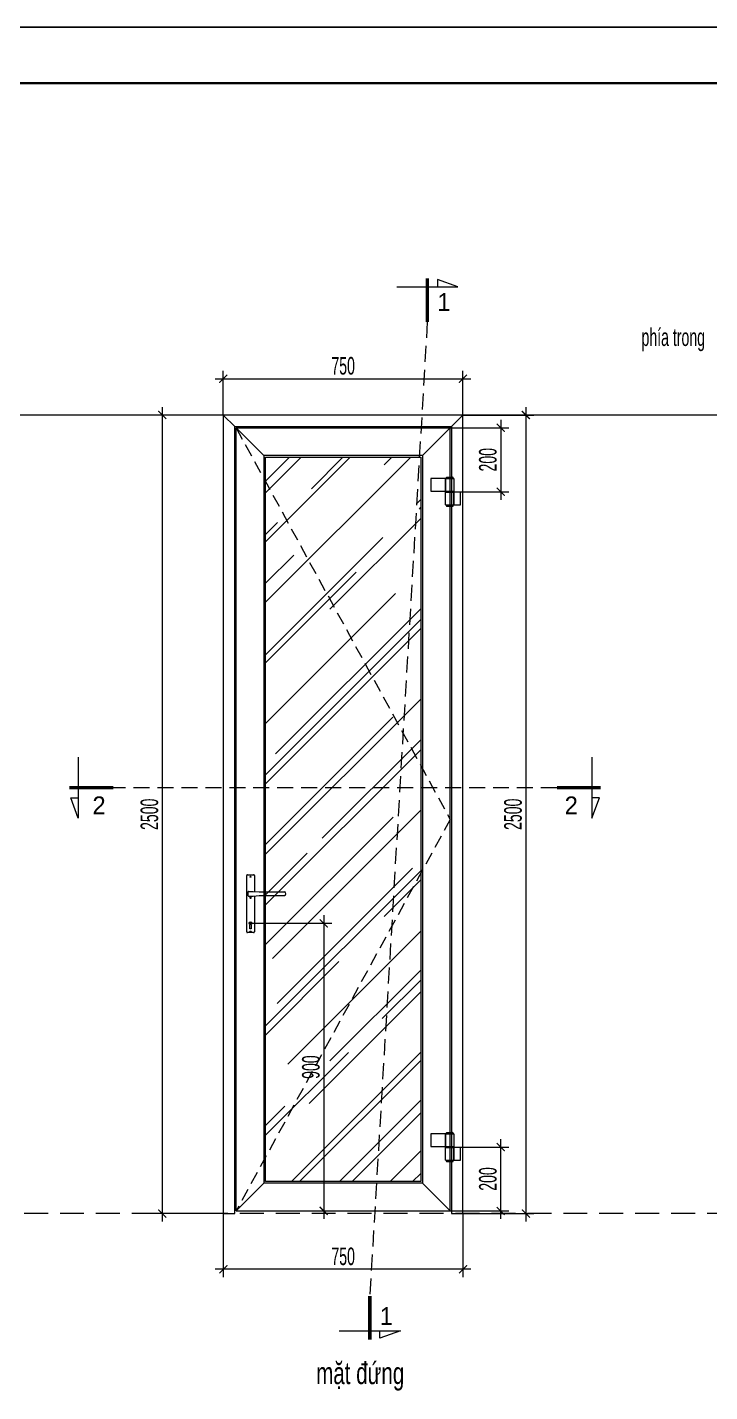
# Model space of a CAD drawing. Header units: millimetres. Extents: x 1336014 to 2939047, y -333549 to -60566.
# Drawn here: x 1419777 to 1421913, y -216387 to -212116 of the extents above; entities that cross this region are included whole.
import ezdxf

# ---------------------------------------------------------------- set-up
doc = ezdxf.new("R2010")
doc.units = ezdxf.units.MM
doc.header["$MEASUREMENT"] = 0
for name, pattern in [('$1$HIDDEN', [0.375, 0.25, -0.125]), ('DASHDOT', [1, 0.5, -0.25, 0, -0.25]), ('DASHED', [0.75, 0.5, -0.25])]:
    doc.linetypes.add(name, pattern=pattern)
for name, color, linetype, lineweight in [('.A-net Hatch', 250, 'Continuous', 9), ('.A-net Thay', 33, 'Continuous', 20), ('.A-net Truc', 79, 'DASHDOT', 15), ('02.Thay', 145, 'Continuous', 15), ('03.Manh', 251, 'Continuous', 13), ('05.Text', 253, 'Continuous', 18), ('08.Dim', 156, 'Continuous', 15), ('11.Khung bo', 32, 'Continuous', 50), ('12.Khung', 36, 'Continuous', 25), ('AUDIT_I_160217234026-0', 7, 'Continuous', 5), ('Bản lề cửa', 1, 'Continuous', 9), ('CA.cat 30', 30, 'Continuous', 35), ('CA.thay 145', 145, 'Continuous', 18), ('Khóa cửa', 3, 'Continuous', 9), ('Kí hiệu chiều mở cửa thấy', 252, 'Continuous', 5)]:
    doc.layers.add(name, color=color, linetype=linetype, lineweight=lineweight)
doc.layers.add('Tpl_Bound', color=1, linetype='Continuous', plot=False)
doc.styles.add('TT5_Text Dim', font='hoatbif.shx', dxfattribs={"width": 0.6})
doc.styles.add('VnAvantH', font='')
doc.styles.get('VnAvantH').set_extended_font_data('.VnAvantH')
doc.dimstyles.new('TT5_Dim 1-25', dxfattribs={"dimscale": 25, "dimtxt": 2.2, "dimasz": 1, "dimexe": 1, "dimexo": 0, "dimgap": 0.5, "dimtad": 1, "dimdec": 0, "dimzin": 0, "dimdsep": 46, "dimtxsty": 'TT5_Text Dim', "dimblk": 'ARCHTICK', "dimcen": 0, "dimdle": 1, "dimclrd": 256, "dimclre": 256, "dimclrt": 1, "dimadec": 0, "dimazin": 0, "dimtfac": 0.015, "dimtdec": 0, "dimtix": 1, "dimtmove": 2, "dimatfit": 3, "dimldrblk": 'DOT', "dimfxl": 1, "dimtolj": 1, "dimtzin": 0, "dimlwd": -1, "dimlwe": -1, "dimarcsym": 1})

# ---------------------------------------------------------------- blocks, each defined once
blk = doc.blocks.new('100')
at = {"layer": '11.Khung bo', "const_width": 26.7}
blk.add_lwpolyline([(1860913, -945240), (1860913, -916940), (1896063, -916940), (1896063, -945240)], close=True, dxfattribs=at)
blk.add_lwpolyline([(1860913, -945240), (1860913, -916940), (1896063, -916940), (1896063, -945240)], close=True, dxfattribs=at)
blk.add_lwpolyline([(1860913, -945240), (1860913, -916940), (1896063, -916940), (1896063, -945240)], close=True, dxfattribs=at)
at = {"layer": '12.Khung'}
blk.add_lwpolyline([(1901579, -945940), (1901579, -916240), (1859580, -916240), (1859580, -945940)], close=True, dxfattribs=at)
blk.add_lwpolyline([(1901579, -945940), (1901579, -916240), (1859580, -916240), (1859580, -945940)], close=True, dxfattribs=at)
blk.add_lwpolyline([(1901579, -945940), (1901579, -916240), (1859580, -916240), (1859580, -945940)], close=True, dxfattribs=at)
blk = doc.blocks.new('TAY NAM')
at = {"layer": 'Khóa cửa', "color": 62}
for p, q in [((-66.6, -1.9), (-66.6, 62.6)), ((-64, 65.2), (-45.1, 65.2)), ((-42.5, 62.6), (-42.5, 12.7)), ((-63, 10.5), (-63, 0.7)), ((-60.4, 13.1), (-46.7, 13.1)), ((-46.7, 13.1), (-27.3, 11.2)), ((-27.3, 11.2), (51.6, 11.2)), ((-27.3, 0), (51.6, 0)), ((-66.6, -113.4), (-66.6, -1.9)), ((-60.4, -1.9), (-46.7, -1.9)), ((-46.7, -1.9), (-27.3, -0.1)), ((-42.5, -1.5), (-42.5, -113.4)), ((-55.2, -89), (-55.2, -85)), ((-55.2, -85), (-53.9, -85)), ((-53.9, -85), (-53.9, -89)), ((-45.1, -116), (-64, -116)), ((-57, -103.8), (-57, -90.7)), ((-52.7, -104.5), (-56.4, -104.5)), ((-53.9, -89), (-55.2, -89)), ((-52.1, -90.7), (-52.1, -103.8))]:
    blk.add_line(p, q, dxfattribs=at)
at = {"layer": 'Khóa cửa', "color": 62, "ltscale": 0.5}
for p, q in [((-55.7, 58.7), (-53.5, 58.7)), ((-54.6, 59.7), (-54.6, 57.6)), ((-55.7, -7.7), (-53.5, -7.7)), ((-54.6, -6.7), (-54.6, -8.9)), ((-55.7, -113.1), (-53.5, -113.1)), ((-54.6, -112.1), (-54.6, -114.2))]:
    blk.add_line(p, q, dxfattribs=at)
at = {"layer": 'Khóa cửa', "color": 62}
for centre, major_axis, start_param, end_param in [((-64, 62.6), (1.83, 1.83), 0.785398, 2.356194), ((-54.6, 58.8), (-1.23, 1.23), 3.926991, 10.210176), ((-45.1, 62.6), (1.83, 1.83), 5.497787, 7.068583), ((-60.4, 10.5), (-1.83, 1.83), -0.785398, 0.785398), ((-60.4, 0.7), (1.83, 1.83), 2.356194, 3.926991), ((50.3, 5.6), (-4.05, 4.05), 2.580988, 5.272994), ((-54.6, -7.6), (-1.23, 1.23), 3.926991, 10.210176), ((-54.6, -87), (3.12, 3.12), 5.497787, 11.780972), ((-64, -113.4), (-1.83, 1.83), 0.785398, 2.356194), ((-56.4, -103.8), (-0.458, 0.458), 0.785398, 2.356194), ((-54.6, -113), (-1.23, 1.23), 3.926991, 10.210176), ((-52.7, -103.8), (0.458, 0.458), 3.926991, 5.497787), ((-45.1, -113.4), (-1.83, 1.83), 2.356194, 3.926991)]:
    blk.add_ellipse(centre, major_axis=major_axis, ratio=1, start_param=start_param, end_param=end_param, dxfattribs=at)
blk = doc.blocks.new('_ARCHTICK')
at = {"const_width": 0.15}
blk.add_lwpolyline([(-0.5, -0.5), (0.5, 0.5)], dxfattribs=at)
blk = doc.blocks.new('*D2042')
at = {"layer": '08.Dim', "transparency": 16777216}
for p, q in [((1421140.6, -213329.5), (1421362.3, -213329.5)), ((1421337.3, -213304.5), (1421337.3, -215854.5)), ((1421140.6, -215829.5), (1421362.3, -215829.5))]:
    blk.add_line(p, q, dxfattribs=at)
at = {"layer": 'Defpoints', "color": 0, "transparency": 16777216}
for p in [(1421140.6, -213329.5), (1421140.6, -215829.5), (1421337.3, -215829.5)]:
    blk.add_point(p, dxfattribs=at)
at = {"layer": '08.Dim', "transparency": 16777216, "xscale": 25, "yscale": 25, "zscale": 25}
for p, rotation in [((1421337.3, -213329.5), 90), ((1421337.3, -215829.5), 270)]:
    blk.add_blockref('_ARCHTICK', p, dxfattribs=dict(at, rotation=rotation))
at = {"layer": '08.Dim', "color": 1, "transparency": 16777216, "insert": (1421297.3, -214579.5), "char_height": 55, "attachment_point": 5, "rotation": 90, "style": 'TT5_Text Dim'}
blk.add_mtext('\\A1;2500', dxfattribs=at)
blk = doc.blocks.new('_DOT')
blk.add_line((-0.5, 0), (-1, 0))
at = {"const_width": 0.5}
blk.add_lwpolyline([(-0.25, 0, 1), (0.25, 0, 1)], format="xyb", close=True, dxfattribs=at)
blk = doc.blocks.new('bản lề cửa đi XingFa chiếu đứng')
at = {"layer": 'Bản lề cửa', "color": 0}
for p, q in [((-47, 63), (-21, 63)), ((-47, 63), (-47, 23)), ((-45, 65), (-45, 63)), ((-43, 67), (-25, 67)), ((-23, 65), (-23, 63)), ((-21, 63), (-21, 23)), ((-47, 23), (-21, 23)), ((-47, -20), (-47, 20)), ((-47, 20), (-21, 20)), ((-45, 20), (-45, 23)), ((-45, 20), (-23, 20)), ((-23, 20), (-23, 23)), ((-21, -20), (-21, 20)), ((-47, -20), (-21, -20)), ((-45, -22), (-45, -20)), ((-43, -24), (-25, -24)), ((-23, -22), (-23, -20))]:
    blk.add_line(p, q, dxfattribs=at)
for points in [[(-93, 23), (-47, 23), (-47, 63), (-93, 63)], [(-21, -20), (0, -20), (0, 20), (-21, 20)]]:
    blk.add_lwpolyline(points, close=True, dxfattribs=at)
for centre, start, end in [((-43, 65), 90, 180), ((-25, 65), 0, 90), ((-43, -22), 180, 270), ((-25, -22), 270, 0)]:
    blk.add_arc(centre, 2, start, end, dxfattribs=at)
blk = doc.blocks.new('*D2034')
at = {"layer": '08.Dim', "transparency": 16777216}
for p, q in [((1421100.6, -213369.5), (1421283.6, -213369.5)), ((1421258.6, -213344.5), (1421258.6, -213594.5)), ((1421110.1, -213569.5), (1421283.6, -213569.5))]:
    blk.add_line(p, q, dxfattribs=at)
at = {"layer": 'Defpoints', "color": 0, "transparency": 16777216}
for p in [(1421100.6, -213369.5), (1421110.1, -213569.5), (1421258.6, -213569.5)]:
    blk.add_point(p, dxfattribs=at)
at = {"layer": '08.Dim', "transparency": 16777216, "xscale": 25, "yscale": 25, "zscale": 25}
for p, rotation in [((1421258.6, -213369.5), 90), ((1421258.6, -213569.5), 270)]:
    blk.add_blockref('_ARCHTICK', p, dxfattribs=dict(at, rotation=rotation))
at = {"layer": '08.Dim', "color": 1, "transparency": 16777216, "insert": (1421218.6, -213469.5), "char_height": 55, "attachment_point": 5, "rotation": 90, "style": 'TT5_Text Dim'}
blk.add_mtext('\\A1;200', dxfattribs=at)
blk = doc.blocks.new('*D2044')
at = {"layer": '08.Dim', "transparency": 16777216}
for p, q in [((1421258.6, -215846.5), (1421258.6, -215596.3)), ((1421110.1, -215621.3), (1421283.6, -215621.3)), ((1421100.6, -215821.5), (1421283.6, -215821.5))]:
    blk.add_line(p, q, dxfattribs=at)
at = {"layer": 'Defpoints', "color": 0, "transparency": 16777216}
for p in [(1421110.1, -215621.3), (1421258.6, -215621.3), (1421100.6, -215821.5)]:
    blk.add_point(p, dxfattribs=at)
at = {"layer": '08.Dim', "transparency": 16777216, "xscale": 25, "yscale": 25, "zscale": 25}
for p, rotation in [((1421258.6, -215621.3), 90), ((1421258.6, -215821.5), 270)]:
    blk.add_blockref('_ARCHTICK', p, dxfattribs=dict(at, rotation=rotation))
at = {"layer": '08.Dim', "color": 1, "transparency": 16777216, "insert": (1421218.6, -215721.4), "char_height": 55, "attachment_point": 5, "rotation": 90, "style": 'TT5_Text Dim'}
blk.add_mtext('\\A1;200', dxfattribs=at)
blk = doc.blocks.new('*D2045')
at = {"layer": '08.Dim', "transparency": 16777216}
for p, q in [((1420390.6, -213329.5), (1420390.6, -213190.7)), ((1421140.6, -213329.5), (1421140.6, -213190.7)), ((1420365.6, -213215.7), (1421165.6, -213215.7))]:
    blk.add_line(p, q, dxfattribs=at)
at = {"layer": 'Defpoints', "color": 0, "transparency": 16777216}
for p in [(1421140.6, -213215.7), (1420390.6, -213329.5), (1421140.6, -213329.5)]:
    blk.add_point(p, dxfattribs=at)
at = {"layer": '08.Dim', "transparency": 16777216, "xscale": 25, "yscale": 25, "zscale": 25, "rotation": 180}
blk.add_blockref('_ARCHTICK', (1420390.6, -213215.7), dxfattribs=at)
at = {"layer": '08.Dim', "transparency": 16777216, "xscale": 25, "yscale": 25, "zscale": 25}
blk.add_blockref('_ARCHTICK', (1421140.6, -213215.7), dxfattribs=at)
at = {"layer": '08.Dim', "color": 1, "transparency": 16777216, "insert": (1420765.6, -213175.7), "char_height": 55, "attachment_point": 5, "style": 'TT5_Text Dim'}
blk.add_mtext('\\A1;750', dxfattribs=at)
blk = doc.blocks.new('*D2035')
at = {"layer": '08.Dim', "transparency": 16777216}
for p, q in [((1420704.8, -214895.9), (1420704.8, -215846.3)), ((1420480.2, -214920.9), (1420729.8, -214920.9)), ((1420704.8, -215821.3), (1420729.8, -215821.3))]:
    blk.add_line(p, q, dxfattribs=at)
at = {"layer": 'Defpoints', "color": 0, "transparency": 16777216}
for p in [(1420480.2, -214920.9), (1420704.8, -215821.3), (1420704.8, -215821.3)]:
    blk.add_point(p, dxfattribs=at)
at = {"layer": '08.Dim', "transparency": 16777216, "xscale": 25, "yscale": 25, "zscale": 25}
for p, rotation in [((1420704.8, -214920.9), 90), ((1420704.8, -215821.3), 270)]:
    blk.add_blockref('_ARCHTICK', p, dxfattribs=dict(at, rotation=rotation))
at = {"layer": '08.Dim', "color": 1, "transparency": 16777216, "insert": (1420664.8, -215371.1), "char_height": 55, "attachment_point": 5, "rotation": 90, "style": 'TT5_Text Dim'}
blk.add_mtext('\\A1;900', dxfattribs=at)
blk = doc.blocks.new('*D2039')
at = {"layer": '08.Dim', "transparency": 16777216}
for p, q in [((1420390.6, -213329.5), (1420174.5, -213329.5)), ((1420199.5, -213304.5), (1420199.5, -215854.5)), ((1420390.6, -215829.5), (1420174.5, -215829.5))]:
    blk.add_line(p, q, dxfattribs=at)
at = {"layer": 'Defpoints', "color": 0, "transparency": 16777216}
for p in [(1420390.6, -213329.5), (1420199.5, -215829.5), (1420390.6, -215829.5)]:
    blk.add_point(p, dxfattribs=at)
at = {"layer": '08.Dim', "transparency": 16777216, "xscale": 25, "yscale": 25, "zscale": 25}
for p, rotation in [((1420199.5, -213329.5), 90), ((1420199.5, -215829.5), 270)]:
    blk.add_blockref('_ARCHTICK', p, dxfattribs=dict(at, rotation=rotation))
at = {"layer": '08.Dim', "color": 1, "transparency": 16777216, "insert": (1420159.5, -214579.5), "char_height": 55, "attachment_point": 5, "rotation": 90, "style": 'TT5_Text Dim'}
blk.add_mtext('\\A1;2500', dxfattribs=at)
blk = doc.blocks.new('*D2040')
at = {"layer": '08.Dim', "transparency": 16777216}
for p, q in [((1420390.6, -215829.5), (1420390.6, -216028.9)), ((1421140.6, -215829.5), (1421140.6, -216028.9)), ((1421165.6, -216003.9), (1420365.6, -216003.9))]:
    blk.add_line(p, q, dxfattribs=at)
at = {"layer": 'Defpoints', "color": 0, "transparency": 16777216}
for p in [(1420390.6, -215829.5), (1421140.6, -215829.5), (1420390.6, -216003.9)]:
    blk.add_point(p, dxfattribs=at)
at = {"layer": '08.Dim', "transparency": 16777216, "xscale": 25, "yscale": 25, "zscale": 25, "rotation": 180}
blk.add_blockref('_ARCHTICK', (1420390.6, -216003.9), dxfattribs=at)
at = {"layer": '08.Dim', "transparency": 16777216, "xscale": 25, "yscale": 25, "zscale": 25}
blk.add_blockref('_ARCHTICK', (1421140.6, -216003.9), dxfattribs=at)
at = {"layer": '08.Dim', "color": 1, "transparency": 16777216, "insert": (1420765.6, -215963.9), "char_height": 55, "attachment_point": 5, "style": 'TT5_Text Dim'}
blk.add_mtext('\\A1;750', dxfattribs=at)
blk = doc.blocks.new('vet cat')
at = {"layer": 'CA.cat 30', "const_width": 50}
blk.add_lwpolyline([(-82592, -188552), (-81976, -188552)], dxfattribs=at)
at = {"layer": 'CA.thay 145'}
blk.add_line((-82574, -188411), (-82469, -188411), dxfattribs=at)
blk.add_lwpolyline([(-82469, -188983), (-82469, -188122), (-82574, -188411)], dxfattribs=at)
blk = doc.blocks.new('xgfmjghfhg')
at = {"layer": 'CA.cat 30', "xscale": 0.2222222220152616, "yscale": 0.2222222220152616, "zscale": 0.2222222220152616, "rotation": 180}
blk.add_blockref('vet cat', (-18217, -41900.5), dxfattribs=at)

msp = doc.modelspace()

# ---------------------------------------------------------------- hatches: boundary and pattern name
at = {"layer": '.A-net Hatch'}
h = msp.add_hatch(dxfattribs=at)
h.set_pattern_fill('AR-RROOF', color=256, scale=200, angle=45)
h.set_pattern_definition([(45, (1280348.86, -161414.22), (169.70563, 452.54834), [3000, -400, 1000, -200]), (45, (1280466.24, -161155.42), (-329.51176, 46.66905), [600, -66, 1200, -150]), (45, (1280299.37, -161223.3), (640.63874, 830.14336), [1600, -280, 800, -200])])
h.paths.add_polyline_path([(1421008.6, -215729.5), (1420522.6, -215729.5), (1420522.6, -213461.5), (1421008.6, -213461.5)])

# ---------------------------------------------------------------- linework, layer by layer
at = {"layer": '.A-net Truc', "linetype": '$1$HIDDEN', "ltscale": 300}
for p, q in [((1423217.1, -213329.5), (1414538.5, -213329.5)), ((1423611.7, -213329.5), (1418766.8, -213329.5)), ((1423217.1, -215829.5), (1414538.5, -215829.5))]:
    msp.add_line(p, q, dxfattribs=at)
at = {"layer": '02.Thay', "ltscale": 0.15}
for points in [[(1420426.6, -213365.5), (1420390.6, -213329.5), (1420390.6, -215829.5), (1420426.6, -215829.5)], [(1421140.6, -213329.5), (1420390.6, -213329.5), (1420426.6, -213365.5), (1421104.6, -213365.5)], [(1421140.6, -213329.5), (1421104.6, -213365.5), (1421104.6, -215829.5), (1421140.6, -215829.5)], [(1420517.6, -215734.5), (1420430.6, -215821.5), (1420430.6, -213369.5), (1420517.6, -213456.5)], [(1420430.6, -213369.5), (1421100.6, -213369.5), (1421013.6, -213456.5), (1420517.6, -213456.5)], [(1421100.6, -213369.5), (1421013.6, -213456.5), (1421013.6, -215734.5), (1421100.6, -215821.5)], [(1421013.6, -215734.5), (1420517.6, -215734.5), (1420430.6, -215821.5), (1421100.6, -215821.5)]]:
    msp.add_lwpolyline(points, close=True, dxfattribs=at)
at = {"layer": '03.Manh', "ltscale": 0.15}
msp.add_lwpolyline([(1421008.6, -215729.5), (1420522.6, -215729.5), (1420522.6, -213461.5), (1421008.6, -213461.5)], close=True, dxfattribs=at)
at = {"layer": 'CA.thay 145', "color": 1, "linetype": '$1$HIDDEN', "ltscale": 200}
for p, q in [((1421029, -213037.8), (1420849, -216087.4)), ((1421434.5, -214496.2), (1420045.9, -214496.2))]:
    msp.add_line(p, q, dxfattribs=at)
at = {"layer": 'Kí hiệu chiều mở cửa thấy', "linetype": 'DASHED', "ltscale": 80}
msp.add_lwpolyline([(1420430.6, -213369.5), (1421100.6, -214595.5), (1420430.6, -215821.5)], dxfattribs=at)
at = {"layer": 'Tpl_Bound', "color": 1}
msp.add_lwpolyline([(1414096.3, -219540.4), (1414096.3, -212115.5), (1424596.2, -212115.5), (1424596.2, -219540.4)], close=True, dxfattribs=at)

# ---------------------------------------------------------------- block references
at = {"layer": '.A-net Thay', "rotation": 90.00000000000001}
msp.add_blockref('xgfmjghfhg', (1421029, -213037.8), dxfattribs=at)
at = {"layer": '.A-net Thay', "xscale": -1}
msp.add_blockref('xgfmjghfhg', (1420045.9, -214496.2), dxfattribs=at)
at = {"layer": '.A-net Thay'}
msp.add_blockref('xgfmjghfhg', (1421434.5, -214496.2), dxfattribs=at)
at = {"layer": '.A-net Thay', "xscale": -1, "rotation": 90}
msp.add_blockref('xgfmjghfhg', (1420849, -216087.4), dxfattribs=at)
at = {"layer": '05.Text', "xscale": 0.25, "yscale": 0.25, "zscale": 0.25}
msp.add_blockref('100', (949201.4, 16944.5), dxfattribs=at)
at = {"layer": 'Bản lề cửa'}
for name, p in [('bản lề cửa đi XingFa chiếu đứng', (1421133.1, -213591)), ('TAY NAM', (1420530.3, -214833.9)), ('bản lề cửa đi XingFa chiếu đứng', (1421133.1, -215642.8))]:
    msp.add_blockref(name, p, dxfattribs=at)

# ---------------------------------------------------------------- texts
at = {"layer": '05.Text', "style": 'TT5_Text Dim', "width": 0.7}
msp.add_text('mÆt ®øng ', height=68.75, dxfattribs=at).set_placement((1420681.2, -216363.6))
at = {"layer": '05.Text', "insert": (1421897.9, -213094.1), "char_height": 55, "attachment_point": 6, "style": 'TT5_Text Dim'}
msp.add_mtext('phÝa trong', dxfattribs=at)
at = {"layer": 'AUDIT_I_160217234026-0', "style": 'VnAvantH'}
for s, rotation, p in [('1', 360, (1421060.1, -213003.5)), ('2', 360, (1419981.1, -214579.3)), ('2', 0, (1421458.7, -214579.3)), ('1', 0, (1420880.1, -216178.2))]:
    msp.add_text(s, height=55.6, rotation=rotation, dxfattribs=at).set_placement(p)

# ---------------------------------------------------------------- dimensions: what is measured, and where the dimension line sits
at = {"layer": '08.Dim'}
for base, p1, p2, picture, middle in [((1421140.6, -213215.7), (1420390.6, -213329.5), (1421140.6, -213329.5), '*D2045', (1420765.6, -213175.7)), ((1420390.6, -216003.9), (1421140.6, -215829.5), (1420390.6, -215829.5), '*D2040', (1420765.6, -215963.9))]:
    dim = msp.add_linear_dim(base=base, p1=p1, p2=p2, dimstyle='TT5_Dim 1-25', dxfattribs=at)
    dim.commit()
    dim.dimension.update_dxf_attribs({"geometry": picture, "text_midpoint": middle})
for base, p1, p2, picture, middle in [((1420199.5, -215829.5), (1420390.6, -213329.5), (1420390.6, -215829.5), '*D2039', (1420159.5, -214579.5)), ((1421337.3, -215829.5), (1421140.6, -213329.5), (1421140.6, -215829.5), '*D2042', (1421297.3, -214579.5)), ((1421258.6, -213569.5), (1421100.6, -213369.5), (1421110.1, -213569.5), '*D2034', (1421218.6, -213469.5)), ((1420704.8, -215821.3), (1420480.2, -214920.9), (1420704.8, -215821.3), '*D2035', (1420664.8, -215371.1)), ((1421258.6, -215621.3), (1421100.6, -215821.5), (1421110.1, -215621.3), '*D2044', (1421218.6, -215721.4))]:
    dim = msp.add_linear_dim(base=base, p1=p1, p2=p2, angle=90, dimstyle='TT5_Dim 1-25', dxfattribs=at)
    dim.commit()
    dim.dimension.update_dxf_attribs({"geometry": picture, "text_midpoint": middle})

doc.saveas('drawing.dxf')
